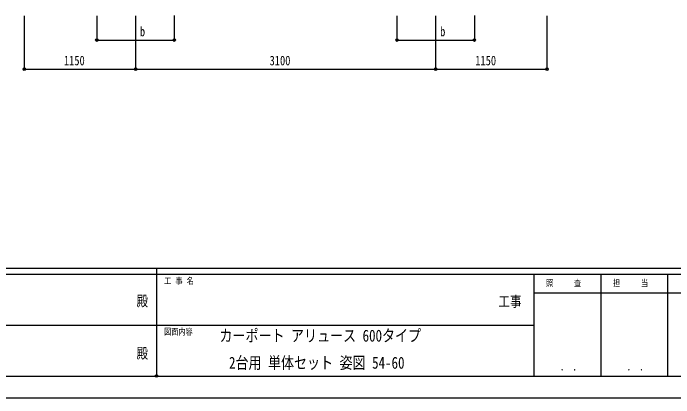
# Model space of a CAD drawing. Units: millimetres, scale not verified. Extents: x -12615 to 12615, y -8910 to 8910.
# Drawn here: x -1495 to 5330, y -8910 to -4937 of the extents above; entities that cross this region are included whole.
import ezdxf
from ezdxf.enums import TextEntityAlignment as Align

# ---------------------------------------------------------------- set-up
doc = ezdxf.new("R2010")
doc.units = ezdxf.units.MM
doc.header["$LTSCALE"] = 50
doc.header["$PDMODE"] = 32
doc.header["$PDSIZE"] = 25
for name, color, linetype in [('0-2_USER1', 3, 'Continuous'), ('0-7_YKK_D', 6, 'Continuous'), ('0-8_YKK_ZWAK', 7, 'Continuous')]:
    doc.layers.add(name, color=color, linetype=linetype)
doc.styles.add('ＭＳ ゴシック', font='')
doc.styles.get('ＭＳ ゴシック').set_extended_font_data('MS Gothic')

msp = doc.modelspace()

# ---------------------------------------------------------------- linework, layer by layer
at = {"layer": '0-7_YKK_D'}
for p, q in [((-1380.94, -4964.96), (-1380.94, -5515.96)), ((-630.94, -4965.02), (-630.94, -5215.96)), ((-230.94, -4964.96), (-230.94, -5515.96)), ((-230.94, -4964.96), (-230.94, -5515.96)), ((169.06, -4959.46), (169.06, -5215.96)), ((2469.06, -4965.02), (2469.06, -5215.96)), ((2869.06, -4964.96), (2869.06, -5515.96)), ((2869.06, -4964.96), (2869.06, -5515.96)), ((3269.06, -4959.46), (3269.06, -5215.96)), ((4019.06, -4964.96), (4019.06, -5515.96)), ((-630.94, -5214.96), (169.06, -5214.96)), ((2469.06, -5214.96), (3269.06, -5214.96)), ((-1380.94, -5514.96), (-230.94, -5514.96)), ((-230.94, -5514.96), (2869.06, -5514.96)), ((2869.06, -5514.96), (4019.06, -5514.96))]:
    msp.add_line(p, q, dxfattribs=at)
for centre in [(-630.94, -5214.96), (169.06, -5214.96), (2469.06, -5214.96), (3269.06, -5214.96), (-1380.94, -5514.96), (-230.94, -5514.96), (-230.94, -5514.96), (2869.06, -5514.96), (2869.06, -5514.96), (4019.06, -5514.96)]:
    msp.add_circle(centre, 12.75, dxfattribs=at)
at = {"layer": '0-8_YKK_ZWAK'}
for p, q in [((11685.06, -7575), (-11714.94, -7575)), ((-14.94, -7575), (-14.94, -8685)), ((-14.94, -7635), (-3914.94, -7635)), ((3885.06, -7635), (-14.94, -7635)), ((4575.06, -7635), (4575.06, -8685)), ((5265.06, -7635), (5265.06, -8685)), ((5955.06, -7830), (3885.06, -7830)), ((-3892.44, -8160), (-14.94, -8160)), ((-14.94, -8160), (3885.06, -8160)), ((-3914.94, -8685), (-14.94, -8685)), ((-14.94, -8685), (3885.06, -8685)), ((3885.06, -8685), (5955.06, -8685))]:
    msp.add_line(p, q, dxfattribs=at)
msp.add_lwpolyline([(-12615, -8910), (12615, -8910), (12615, 8910), (-12615, 8910)], close=True, dxfattribs=at)
msp.add_lwpolyline([(5955.06, -7635), (3885.06, -7635), (3885.06, -8685)], dxfattribs=at)
msp.add_point((-14.94, -8685), dxfattribs=at)

# ---------------------------------------------------------------- texts
at = {"layer": '0-2_USER1', "style": 'ＭＳ ゴシック', "width": 0.8}
for s, p in [('カーポート アリュース 600タイプ', (635.86, -8366.5)), ('2台用 単体セット 姿図 54-60', (734.42, -8646.5))]:
    msp.add_text(s, height=123.2, dxfattribs=at).set_placement(p, align=Align.BOTTOM_LEFT)
at = {"layer": '0-7_YKK_D', "style": 'ＭＳ ゴシック', "width": 0.8}
for s, p in [('b', (-186.6, -5204.96)), ('b', (2915.81, -5204.96)), ('1150', (-971.54, -5504.96)), ('3100', (1153.46, -5504.96)), ('1150', (3278.46, -5504.96))]:
    msp.add_text(s, height=98.97, dxfattribs=at).set_placement(p, align=Align.BOTTOM_LEFT)
at = {"layer": '0-8_YKK_ZWAK', "style": 'ＭＳ ゴシック', "width": 0.8}
for s, height, p in [('工 事 名', 65.98, (63.81, -7755)), ('照     査', 65.98, (4009.26, -7777.5)), ('担     当', 65.98, (4701.66, -7777.5)), ('殿', 110, (-221, -7997.5)), ('工事', 110, (3517, -8002.39)), ('図面内容', 65.98, (63.81, -8280)), ('殿', 110, (-221, -8537.5)), ('． ．', 77.75, (4155, -8653.06)), ('． ．', 77.75, (4845, -8653.06))]:
    msp.add_text(s, height=height, dxfattribs=at).set_placement(p, align=Align.BOTTOM_LEFT)

doc.saveas('drawing.dxf')
